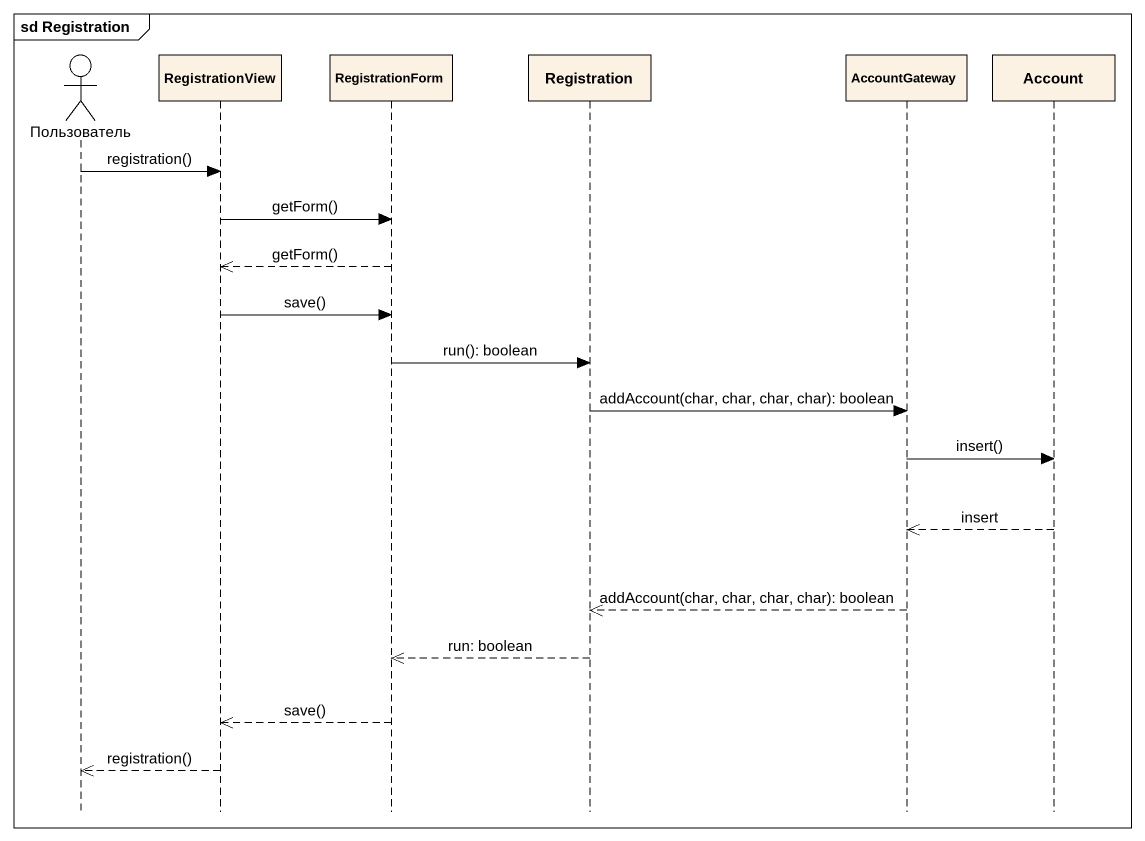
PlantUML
@startuml
mainframe sd Registration
hide footbox
actor Пользователь
participant RegistrationView
participant RegistrationForm
participant Registration
participant AccountGateway
participant Account

Пользователь -> RegistrationView : registration()
RegistrationView -> RegistrationForm : getForm()
RegistrationForm -->> RegistrationView : getForm()
RegistrationView -> RegistrationForm : save()
RegistrationForm -> Registration : run(): boolean
Registration -> AccountGateway : addAccount(char, char, char, char): boolean
AccountGateway -> Account : insert()
Account -->> AccountGateway : insert
AccountGateway -->> Registration : addAccount(char, char, char, char): boolean
Registration -->> RegistrationForm : run: boolean
RegistrationForm -->> RegistrationView : save()
RegistrationView -->> Пользователь : registration()
@enduml
